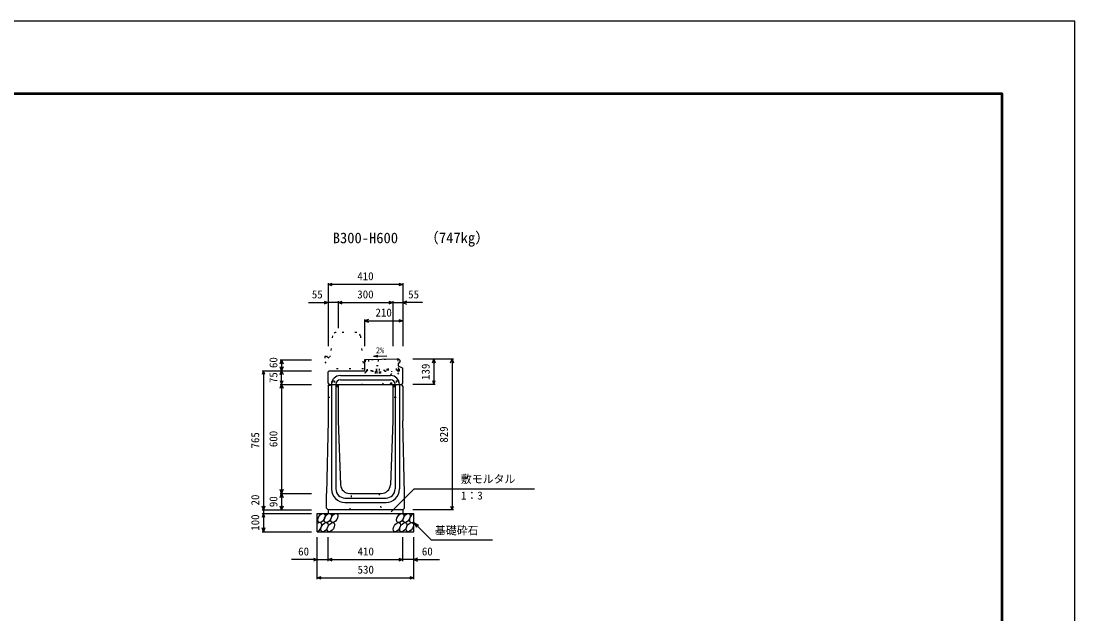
# Model space of a CAD drawing. Units: millimetres, scale not verified. Extents: x -12600 to 12600, y -5940 to 5940.
# Drawn here: x 6807 to 12600, y 2679 to 5940 of the extents above; entities that cross this region are included whole.
import ezdxf
from ezdxf.enums import TextEntityAlignment as Align

# ---------------------------------------------------------------- set-up
doc = ezdxf.new("R2010")
doc.units = ezdxf.units.MM
doc.header["$LTSCALE"] = 40
doc.linetypes.add('DOTTED', pattern=[1.75, 0.25, -1.5])
for name, color, linetype, lineweight in [('0-0_DIM', 7, 'Continuous', 25), ('0-1_Defpoints', 5, 'Continuous', 25), ('0-2_HATCH', 6, 'Continuous', 25), ('0-5_OUTLINE', 3, 'Continuous', 25), ('0-6_OUTLINE2', 4, 'DOTTED', 25), ('0-7_TXT', 7, 'Continuous', 25), ('0-8_WAKU', 3, 'Continuous', 25)]:
    doc.layers.add(name, color=color, linetype=linetype, lineweight=lineweight)
doc.styles.add('ＭＳ ゴシック', font='')
doc.styles.get('ＭＳ ゴシック').set_extended_font_data('MS Gothic')

msp = doc.modelspace()

# ---------------------------------------------------------------- linework, layer by layer
at = {"layer": '0-0_DIM'}
for p, q in [((8495, 4498.96), (8495, 4151.46)), ((8905, 4491.46), (8495, 4491.46)), ((8905, 4498.96), (8905, 4151.46)), ((8386.62, 4391.46), (8495, 4391.46)), ((8550, 4391.46), (8495, 4391.46)), ((8550, 4398.96), (8550, 4251.46)), ((8550, 4391.46), (8850, 4391.46)), ((8850, 4398.96), (8850, 4151.46)), ((8850, 4391.46), (8905, 4391.46)), ((9013.38, 4391.46), (8905, 4391.46)), ((8695, 4298.96), (8695, 4151.46)), ((8695, 4291.46), (8905, 4291.46)), ((8231.5, 4076.46), (8404, 4076.46)), ((8239, 4076.46), (8239, 4016.46)), ((9183.5, 4080.46), (8961, 4080.46)), ((9076, 4080.46), (9076, 3941.46)), ((9176, 4080.46), (9176, 3251.46)), ((8131.5, 4016.46), (8404, 4016.46)), ((8139, 4016.46), (8139, 3251.46)), ((8239, 3941.46), (8239, 4016.46)), ((8231.5, 3941.46), (8404, 3941.46)), ((8239, 3941.46), (8239, 3341.46)), ((9083.5, 3941.46), (8961, 3941.46)), ((8842.11, 3240.65), (8968.34, 3366.89)), ((8968.34, 3366.89), (9629.81, 3366.89)), ((8231.5, 3341.46), (8404, 3341.46)), ((8239, 3341.46), (8239, 3251.46)), ((8131.5, 3251.46), (8404, 3251.46)), ((8139, 3251.46), (8139, 3231.46)), ((9183.5, 3251.46), (8961, 3251.46)), ((8131.5, 3231.46), (8404, 3231.46)), ((8139, 3231.46), (8139, 3131.46)), ((8131.5, 3131.46), (8404, 3131.46)), ((8965, 3181.46), (9060.76, 3085.71)), ((8965, 3181.46), (8990.98, 3166.46)), ((8965, 3181.46), (8980, 3155.48)), ((8435, 2870.1), (8435, 3101.46)), ((8495, 2970.1), (8495, 3101.46)), ((8905, 2970.1), (8905, 3101.46)), ((8965, 2870.1), (8965, 3101.46)), ((9060.76, 3085.71), (9398.31, 3085.71)), ((8435, 2977.6), (8293.21, 2977.6)), ((8435, 2977.6), (8495, 2977.6)), ((8495, 2977.6), (8905, 2977.6)), ((8965, 2977.6), (8905, 2977.6)), ((8965, 2977.6), (9106.79, 2977.6)), ((8435, 2877.6), (8965, 2877.6))]:
    msp.add_line(p, q, dxfattribs=at)
for points in [[(8516.14, 4483.77), (8495, 4491.46), (8516.14, 4499.16)], [(8883.86, 4499.16), (8905, 4491.46), (8883.86, 4483.77)], [(8473.86, 4399.16), (8495, 4391.46), (8473.86, 4383.77)], [(8571.14, 4383.77), (8550, 4391.46), (8571.14, 4399.16)], [(8828.86, 4399.16), (8850, 4391.46), (8828.86, 4383.77)], [(8926.14, 4399.16), (8905, 4391.46), (8926.14, 4383.77)], [(8716.14, 4299.16), (8695, 4291.46), (8716.14, 4283.77)], [(8883.86, 4299.16), (8905, 4291.46), (8883.86, 4283.77)], [(8231.3, 4055.32), (8239, 4076.46), (8246.7, 4055.32)], [(9068.3, 4059.32), (9076, 4080.46), (9083.7, 4059.32)], [(9168.3, 4059.32), (9176, 4080.46), (9183.7, 4059.32)], [(8146.7, 3995.32), (8139, 4016.46), (8131.3, 3995.32)], [(8246.7, 4037.61), (8239, 4016.46), (8231.3, 4037.61)], [(8231.3, 3995.32), (8239, 4016.46), (8246.7, 3995.32)], [(8231.3, 3962.61), (8239, 3941.46), (8246.7, 3962.61)], [(8231.3, 3920.32), (8239, 3941.46), (8246.7, 3920.32)], [(9068.3, 3962.61), (9076, 3941.46), (9083.7, 3962.61)], [(8246.7, 3362.61), (8239, 3341.46), (8231.3, 3362.61)], [(8231.3, 3320.32), (8239, 3341.46), (8246.7, 3320.32)], [(8146.7, 3272.61), (8139, 3251.46), (8131.3, 3272.61)], [(8246.7, 3272.61), (8239, 3251.46), (8231.3, 3272.61)], [(9168.3, 3272.61), (9176, 3251.46), (9183.7, 3272.61)], [(8146.7, 3210.32), (8139, 3231.46), (8131.3, 3210.32)], [(8146.7, 3152.61), (8139, 3131.46), (8131.3, 3152.61)], [(8413.86, 2985.29), (8435, 2977.6), (8413.86, 2969.9)], [(8516.14, 2969.9), (8495, 2977.6), (8516.14, 2985.29)], [(8883.86, 2985.29), (8905, 2977.6), (8883.86, 2969.9)], [(8986.14, 2985.29), (8965, 2977.6), (8986.14, 2969.9)], [(8456.14, 2869.9), (8435, 2877.6), (8456.14, 2885.29)], [(8943.86, 2885.29), (8965, 2877.6), (8943.86, 2869.9)]]:
    msp.add_lwpolyline(points, dxfattribs=at)
at = {"layer": '0-1_Defpoints'}
msp.add_lwpolyline([(-4200, -5940), (12600, -5940), (12600, 5940), (-4200, 5940)], close=True, dxfattribs=at)
at = {"layer": '0-2_HATCH', "linetype": 'DOTTED'}
for p, q in [((8882.46, 4080.32), (8706, 4076.69)), ((8708.35, 4011.22), (8707, 4076.71)), ((8711.25, 4015.78), (8710, 4076.77)), ((8717, 4076.91), (8718.25, 4015.92)), ((8763.24, 4016.85), (8761.99, 4077.84)), ((8768.98, 4077.98), (8770.24, 4017)), ((8819.23, 4018.01), (8817.97, 4078.99)), ((8826.23, 4018.15), (8824.97, 4079.14)), ((8871.22, 4019.08), (8869.96, 4080.07)), ((8876.96, 4080.21), (8878.22, 4019.22)), ((8881.46, 4080.3), (8885.96, 4080.4)), ((8882.63, 4023.81), (8881.46, 4080.3)), ((8887.25, 4017.91), (8885.96, 4080.4)), ((8878.22, 4019.22), (8708.26, 4015.72)), ((8884.31, 4014.85), (8708.35, 4011.22)), ((8762.04, 4012.33), (8762.24, 4002.33)), ((8775.89, 4012.61), (8776.1, 4002.61)), ((8776.87, 4017.13), (8776.27, 4046.13))]:
    msp.add_line(p, q, dxfattribs=at)
for points in [[(8706, 4076.69), (8698, 4076.52), (8699.34, 4011.53), (8708.34, 4011.72)], [(8760.87, 4016.8), (8760.28, 4045.8), (8776.27, 4046.13)]]:
    msp.add_lwpolyline(points, dxfattribs=at)
msp.add_lwpolyline([(8755.11, 4012.18), (8782.82, 4012.76), (8783.03, 4002.76), (8755.32, 4002.19)], close=True, dxfattribs=at)
for centre, radius in [((8878.13, 4023.72), 4.5), ((8884.25, 4017.85), 3)]:
    msp.add_arc(centre, radius, 271.18119, 1.18119, dxfattribs=at)
at = {"layer": '0-2_HATCH'}
for centre in [(8457.89, 3206.46), (8493.37, 3206.46), (8528.84, 3206.46), (8891.05, 3206.46), (8926.52, 3206.46), (8474.77, 3156.46), (8510.25, 3156.46), (8872.45, 3156.46), (8907.93, 3156.46), (8943.41, 3156.46)]:
    msp.add_ellipse(centre, major_axis=(14.54, 23.54), ratio=0.5792, dxfattribs=at)
for centre, start_param, end_param in [((8962, 3206.46), 0.6666252, 4.1103269), ((8439.3, 3156.46), 3.7419964, 7.318141)]:
    msp.add_ellipse(centre, major_axis=(14.54, 23.54), ratio=0.5792, start_param=start_param, end_param=end_param, dxfattribs=at)
at = {"layer": '0-5_OUTLINE', "linetype": 'DOTTED'}
for p, q in [((8518.19, 4208.41), (8507, 4096.46)), ((8651.9, 4226.46), (8538.1, 4226.46)), ((8671.8, 4208.45), (8690, 4026.46)), ((8477, 4096.46), (8477, 4066.46)), ((8477, 4096.46), (8485, 4096.46)), ((8477, 4066.46), (8500, 4026.46)), ((8690, 4026.46), (8500, 4026.46))]:
    msp.add_line(p, q, dxfattribs=at)
at = {"layer": '0-5_OUTLINE'}
for p, q in [((8883, 4080.34), (8695, 4076.46)), ((8695, 4076.46), (8695, 4016.46)), ((8880, 4053.46), (8889, 4063.46)), ((8883, 4080.34), (8889, 4074.46)), ((8889, 4074.46), (8889, 4063.46)), ((8495, 4010.46), (8501, 4016.46)), ((8495, 3947.46), (8495, 4010.46)), ((8501, 4016.46), (8695, 4016.46)), ((8880, 4053.46), (8880, 4043.46)), ((8880, 4043.46), (8905, 4030.46)), ((8905, 3947.46), (8905, 4030.46)), ((8495, 3947.46), (8501, 3941.46)), ((8495, 3931.46), (8500, 3941.46)), ((8500, 3941.46), (8900, 3941.46)), ((8550, 3941.46), (8550, 3741.46)), ((8850, 3941.46), (8850, 3741.46)), ((8899, 3941.46), (8905, 3947.46)), ((8905, 3931.46), (8900, 3941.46)), ((8495, 3931.46), (8495, 3741.46)), ((8905, 3931.46), (8905, 3741.46)), ((8495, 3741.46), (8485, 3341.46)), ((8550, 3741.46), (8563.2, 3389.59)), ((8850, 3741.46), (8836.8, 3389.59)), ((8915, 3341.46), (8905, 3741.46)), ((8485, 3261.46), (8485, 3341.46)), ((8613.16, 3341.46), (8786.84, 3341.46)), ((8915, 3261.46), (8915, 3341.46)), ((8495, 3251.46), (8485, 3261.46)), ((8905, 3251.46), (8495, 3251.46)), ((8495, 3251.46), (8495, 3231.46)), ((8905, 3251.46), (8915, 3261.46)), ((8905, 3251.46), (8905, 3231.46)), ((8435, 3231.46), (8965, 3231.46)), ((8435, 3131.46), (8435, 3231.46)), ((8965, 3131.46), (8965, 3231.46)), ((8435, 3131.46), (8965, 3131.46))]:
    msp.add_line(p, q, dxfattribs=at)
at = {"layer": '0-5_OUTLINE', "linetype": 'DOTTED'}
msp.add_lwpolyline([(8485, 4096.46), (8495, 4086.46), (8505, 4096.46), (8507, 4096.46)], dxfattribs=at)
for centre, start, end in [((8538.1, 4206.46), 90, 174.40835), ((8651.9, 4206.46), 4.08463, 90)]:
    msp.add_arc(centre, 20, start, end, dxfattribs=at)
at = {"layer": '0-5_OUTLINE'}
for centre, start, end in [((8613.16, 3391.46), 182.14759, 270), ((8786.84, 3391.46), 270, 357.85241)]:
    msp.add_arc(centre, 50, start, end, dxfattribs=at)
at = {"layer": '0-6_OUTLINE2'}
for p, q in [((8699.33, 4012.04), (8680, 3941.46)), ((8793.11, 3941.46), (8881.47, 4042.7)), ((8835.65, 3941.46), (8903.37, 4031.31)), ((8845, 3941.46), (8845, 4014.04)), ((8518.5, 3961.96), (8530.5, 3961.96)), ((8518.5, 3961.96), (8518.5, 3936.96)), ((8530.5, 3961.96), (8530.5, 3936.96)), ((8869.5, 3961.96), (8881.5, 3961.96)), ((8869.5, 3961.96), (8869.5, 3936.96)), ((8881.5, 3961.96), (8881.5, 3936.96)), ((8497.75, 3936.96), (8542, 3936.96)), ((8542, 3936.96), (8542, 3871.46)), ((8858, 3936.96), (8902.25, 3936.96)), ((8495, 3871.46), (8542, 3871.46)), ((8615, 3251.46), (8625, 3341.46)), ((8775, 3341.46), (8785, 3251.46))]:
    msp.add_line(p, q, dxfattribs=at)
at = {"layer": '0-6_OUTLINE2', "linetype": 'Continuous'}
for p, q in [((8513, 3941.46), (8513, 3366.46)), ((8537, 3941.46), (8537, 3366.46)), ((8562, 3990.46), (8838, 3990.46)), ((8562, 3966.46), (8838, 3966.46)), ((8863, 3941.46), (8863, 3366.46)), ((8887, 3941.46), (8887, 3366.46)), ((8587, 3316.46), (8813, 3316.46)), ((8587, 3292.46), (8813, 3292.46))]:
    msp.add_line(p, q, dxfattribs=at)
at = {"layer": '0-6_OUTLINE2'}
msp.add_lwpolyline([(8858, 3936.96), (8858, 3871.46), (8905, 3871.46)], dxfattribs=at)
at = {"layer": '0-6_OUTLINE2', "linetype": 'Continuous'}
for centre, radius, start, end in [((8562, 3941.46), 49, 90, 180), ((8562, 3941.46), 25, 90, 180), ((8838, 3941.46), 49, 0, 90), ((8838, 3941.46), 25, 0, 90), ((8587, 3366.46), 74, 180, 270), ((8587, 3366.46), 50, 180, 270), ((8813, 3366.46), 50, 270, 0), ((8813, 3366.46), 74, 270, 0)]:
    msp.add_arc(centre, radius, start, end, dxfattribs=at)
at = {"layer": '0-7_TXT'}
for q in [(8767.74, 4102.04), (8818.32, 4098.83), (8767.89, 4093.71)]:
    msp.add_line((8744.18, 4097.42), q, dxfattribs=at)
at = {"layer": '0-8_WAKU', "lineweight": 50}
msp.add_lwpolyline([(-3800, -5540), (12200, -5540), (12200, 5540), (-3800, 5540)], close=True, dxfattribs=at)

# ---------------------------------------------------------------- texts
at = {"layer": '0-0_DIM', "style": 'ＭＳ ゴシック'}
for s, p in [('410', (8655, 4501.46)), ('55', (8405.16, 4401.46)), ('300', (8655, 4401.46)), ('55', (8934.84, 4401.46)), ('210', (8755, 4301.46)), ('敷モルタル', (9223.94, 3385.62)), ('1：3', (9224.94, 3294.93)), ('基礎砕石', (9081.32, 3102.88)), ('60', (8330, 2987.6)), ('410', (8656.54, 2987.6)), ('60', (9010, 2987.6)), ('530', (8656.54, 2887.6))]:
    msp.add_text(s, height=43.99, dxfattribs=at).set_placement(p, align=Align.BOTTOM_LEFT)
for s, p in [('60', (8229, 4031.46)), ('75', (8229, 3948.96)), ('139', (9066, 3965.96)), ('765', (8129, 3588.96)), ('600', (8229, 3596.46)), ('829', (9166, 3620.96)), ('20', (8129, 3275.78)), ('90', (8229, 3266.46)), ('100', (8129, 3136.46))]:
    msp.add_text(s, height=43.99, rotation=90, dxfattribs=at).set_placement(p, align=Align.BOTTOM_LEFT)
at = {"layer": '0-7_TXT', "style": 'ＭＳ ゴシック'}
for s, height, p in [('B300-H600', 58.65, (8520, 4700.44)), ('（747kg）', 58.65, (9023.7, 4700.84)), ('2%', 32.99, (8758.13, 4102.9))]:
    msp.add_text(s, height=height, dxfattribs=at).set_placement(p, align=Align.BOTTOM_LEFT)

doc.saveas('drawing.dxf')
